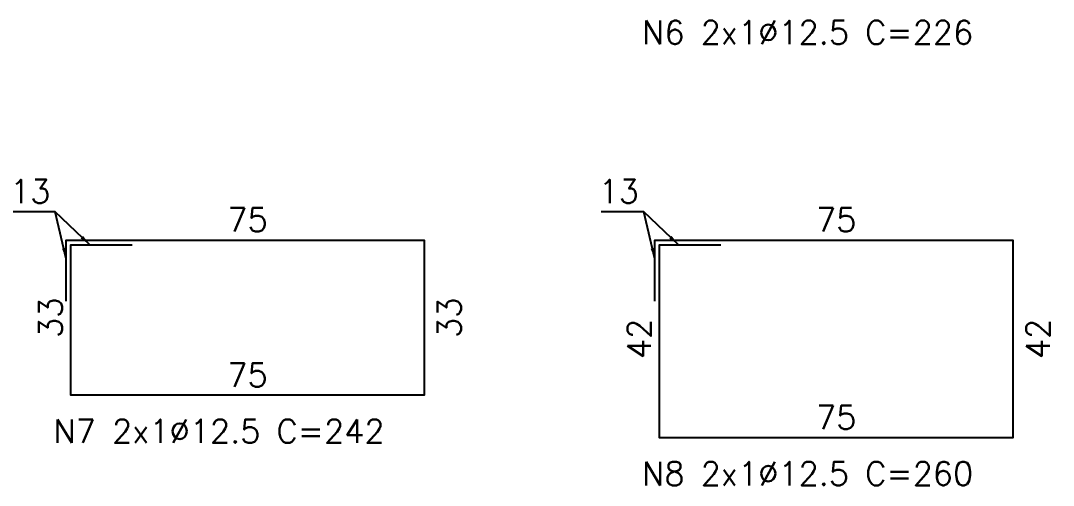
# Model space of a CAD drawing. Header units: centimetres. Extents: x 1658 to 19651, y 8294 to 11444.
# Drawn here: x 13008 to 13666, y 8839 to 9135 of the extents above; entities that cross this region are included whole.
import ezdxf

# ---------------------------------------------------------------- set-up
doc = ezdxf.new("R2010")
doc.units = ezdxf.units.CM
doc.header["$LTSCALE"] = 50
doc.header["$MEASUREMENT"] = 0
doc.header["$PDMODE"] = 67
for name, color, linetype in [('LINHA-01-PRECON', 1, 'Continuous'), ('LINHA-04-PRECON', 4, 'Continuous'), ('X1', 2, 'Continuous')]:
    doc.layers.add(name, color=color, linetype=linetype)
doc.styles.add('PRECON-ROMANS', font='romans.shx')
doc.styles.get("Standard").update_dxf_attribs({"font": 'romans.shx'})
doc.dimstyles.new('ESC75-25', dxfattribs={"dimscale": 0, "dimtxt": 15, "dimasz": 7, "dimexe": 7, "dimexo": 7, "dimgap": 5.5, "dimtad": 1, "dimdec": 1, "dimlfac": 0.333333, "dimdsep": 46, "dimtxsty": 'Standard', "dimblk": 'ARCHTICK', "dimcen": 0.1, "dimdle": 7, "dimclrd": 256, "dimclre": 256, "dimclrt": 2, "dimadec": 0, "dimazin": 0, "dimtfac": 1, "dimtdec": 1, "dimtix": 1, "dimtmove": 2, "dimatfit": 3, "dimfxl": 1, "dimarcsym": 0})
doc.dimstyles.new('ESC75-75', dxfattribs={"dimscale": 0, "dimtxt": 15, "dimasz": 7, "dimexe": 7, "dimexo": 7, "dimgap": 5.5, "dimtad": 1, "dimdec": 1, "dimdsep": 46, "dimtxsty": 'Standard', "dimblk": 'ARCHTICK', "dimcen": 0.1, "dimdle": 7, "dimclrd": 256, "dimclre": 256, "dimclrt": 2, "dimadec": 0, "dimazin": 0, "dimtfac": 1, "dimtdec": 1, "dimtix": 1, "dimtmove": 2, "dimatfit": 3, "dimfxl": 1, "dimarcsym": 0})

# ---------------------------------------------------------------- blocks, each defined once
blk = doc.blocks.new('*D279')
at = {"layer": 'Defpoints', "color": 0, "linetype": 'Continuous', "transparency": 16777216}
for p in [(13040.38, 8896.32), (13265.38, 8896.32), (13265.38, 8896.32)]:
    blk.add_point(p, dxfattribs=at)
at = {"layer": 'LINHA-01-PRECON', "color": 2, "linetype": 'Continuous', "transparency": 16777216, "insert": (13152.88, 8909.32), "char_height": 15, "attachment_point": 5}
blk.add_mtext('75', dxfattribs=at)
blk = doc.blocks.new('_ArchTick')
at = {"color": 0, "linetype": 'ByBlock', "const_width": 0.15}
blk.add_lwpolyline([(-0.5, -0.5), (0.5, 0.5)], dxfattribs=at)
blk = doc.blocks.new('*D280')
at = {"layer": 'Defpoints', "color": 0, "linetype": 'Continuous', "transparency": 16777216}
for p in [(13265.38, 8995.23), (13265.38, 8995.23), (13265.38, 8896.32)]:
    blk.add_point(p, dxfattribs=at)
at = {"layer": 'LINHA-01-PRECON', "color": 2, "linetype": 'Continuous', "transparency": 16777216, "insert": (13281.34, 8945.77), "char_height": 15, "attachment_point": 5, "rotation": 90}
blk.add_mtext('33', dxfattribs=at)
blk = doc.blocks.new('*D281')
at = {"layer": 'Defpoints', "color": 0, "linetype": 'Continuous', "transparency": 16777216}
for p in [(13040.38, 8995.23), (13040.38, 8995.23), (13265.38, 8995.23)]:
    blk.add_point(p, dxfattribs=at)
at = {"layer": 'LINHA-01-PRECON', "color": 2, "linetype": 'Continuous', "transparency": 16777216, "insert": (13152.88, 9008.23), "char_height": 15, "attachment_point": 5}
blk.add_mtext('75', dxfattribs=at)
blk = doc.blocks.new('*D282')
at = {"layer": 'Defpoints', "color": 0, "linetype": 'Continuous', "transparency": 16777216}
for p in [(13040.38, 8995.23), (13040.38, 8995.23), (13040.38, 8896.32)]:
    blk.add_point(p, dxfattribs=at)
at = {"layer": 'LINHA-01-PRECON', "color": 2, "linetype": 'Continuous', "transparency": 16777216, "insert": (13027.38, 8945.77), "char_height": 15, "attachment_point": 5, "rotation": 90}
blk.add_mtext('33', dxfattribs=at)
blk = doc.blocks.new('*D283')
at = {"layer": 'Defpoints', "color": 0, "linetype": 'Continuous', "transparency": 16777216}
for p in [(13415.28, 8869.3), (13640.28, 8869.3), (13640.28, 8869.3)]:
    blk.add_point(p, dxfattribs=at)
at = {"layer": 'LINHA-01-PRECON', "color": 2, "linetype": 'Continuous', "transparency": 16777216, "insert": (13527.78, 8882.3), "char_height": 15, "attachment_point": 5}
blk.add_mtext('75', dxfattribs=at)
blk = doc.blocks.new('*D284')
at = {"layer": 'Defpoints', "color": 0, "linetype": 'Continuous', "transparency": 16777216}
for p in [(13640.28, 8995.23), (13640.28, 8995.23), (13640.28, 8869.3)]:
    blk.add_point(p, dxfattribs=at)
at = {"layer": 'LINHA-01-PRECON', "color": 2, "linetype": 'Continuous', "transparency": 16777216, "insert": (13656.24, 8932.26), "char_height": 15, "attachment_point": 5, "rotation": 90}
blk.add_mtext('42', dxfattribs=at)
blk = doc.blocks.new('*D285')
at = {"layer": 'Defpoints', "color": 0, "linetype": 'Continuous', "transparency": 16777216}
for p in [(13415.28, 8995.23), (13415.28, 8995.23), (13640.28, 8995.23)]:
    blk.add_point(p, dxfattribs=at)
at = {"layer": 'LINHA-01-PRECON', "color": 2, "linetype": 'Continuous', "transparency": 16777216, "insert": (13527.78, 9008.23), "char_height": 15, "attachment_point": 5}
blk.add_mtext('75', dxfattribs=at)
blk = doc.blocks.new('*D286')
at = {"layer": 'Defpoints', "color": 0, "linetype": 'Continuous', "transparency": 16777216}
for p in [(13415.28, 8995.23), (13415.28, 8995.23), (13415.28, 8869.3)]:
    blk.add_point(p, dxfattribs=at)
at = {"layer": 'LINHA-01-PRECON', "color": 2, "linetype": 'Continuous', "transparency": 16777216, "insert": (13402.28, 8932.26), "char_height": 15, "attachment_point": 5, "rotation": 90}
blk.add_mtext('42', dxfattribs=at)

msp = doc.modelspace()

# ---------------------------------------------------------------- linework, layer by layer
at = {"layer": 'LINHA-04-PRECON'}
for points in [[(13037.38, 8956.23), (13037.38, 8995.23), (13265.38, 8995.23), (13265.38, 8896.32), (13040.38, 8896.32), (13040.38, 8992.23), (13079.38, 8992.23)], [(13412.28, 8956.23), (13412.28, 8995.23), (13640.28, 8995.23), (13640.28, 8869.3), (13415.28, 8869.3), (13415.28, 8992.23), (13454.28, 8992.23)]]:
    msp.add_lwpolyline(points, dxfattribs=at)

# ---------------------------------------------------------------- texts
at = {"layer": 'LINHA-01-PRECON', "color": 2, "linetype": 'Continuous', "char_height": 15, "attachment_point": 5}
for insert in [(13014.44, 9026.31), (13389.34, 9026.31)]:
    msp.add_mtext('13', dxfattribs=dict(at, insert=insert))
at = {"layer": 'X1', "style": 'PRECON-ROMANS'}
for s, p in [('N6 2x1%%C12.5 C=226', (13404.18, 9120.07)), ('N7 2x1%%C12.5 C=242', (13029.28, 8865.95)), ('N8 2x1%%C12.5 C=260', (13404.18, 8838.93))]:
    msp.add_text(s, height=15, dxfattribs=at).set_placement(p)

# ---------------------------------------------------------------- dimensions: what is measured, and where the dimension line sits
at = {"layer": 'LINHA-01-PRECON', "linetype": 'Continuous'}
for base, p1, p2, picture, middle in [((13040.38, 8995.23), (13265.38, 8995.23), (13040.38, 8995.23), '*D281', (13152.88, 9008.23)), ((13415.28, 8995.23), (13640.28, 8995.23), (13415.28, 8995.23), '*D285', (13527.78, 9008.23)), ((13265.38, 8896.32), (13040.38, 8896.32), (13265.38, 8896.32), '*D279', (13152.88, 8909.32)), ((13640.28, 8869.3), (13415.28, 8869.3), (13640.28, 8869.3), '*D283', (13527.78, 8882.3))]:
    dim = msp.add_linear_dim(base=base, p1=p1, p2=p2, dimstyle='ESC75-25', override={"dimscale": 1, "dimse1": 1, "dimse2": 1, "dimsd1": 1, "dimsd2": 1}, dxfattribs=at)
    dim.commit()
    dim.dimension.update_dxf_attribs({"geometry": picture, "text_midpoint": middle})
for base, p1, p2, picture, middle in [((13040.38, 8995.23), (13040.38, 8896.32), (13040.38, 8995.23), '*D282', (13027.38, 8945.77)), ((13415.28, 8995.23), (13415.28, 8869.3), (13415.28, 8995.23), '*D286', (13402.28, 8932.26))]:
    dim = msp.add_linear_dim(base=base, p1=p1, p2=p2, angle=90, dimstyle='ESC75-25', override={"dimscale": 1, "dimse1": 1, "dimse2": 1, "dimsd1": 1, "dimsd2": 1}, dxfattribs=at)
    dim.commit()
    dim.dimension.update_dxf_attribs({"geometry": picture, "text_midpoint": middle})
for base, p1, p2, picture, middle in [((13265.38, 8995.23), (13265.38, 8896.32), (13265.38, 8995.23), '*D280', (13281.34, 8945.77)), ((13640.28, 8995.23), (13640.28, 8869.3), (13640.28, 8995.23), '*D284', (13656.24, 8932.26))]:
    dim = msp.add_linear_dim(base=base, p1=p1, p2=p2, angle=90, dimstyle='ESC75-25', override={"dimscale": 1, "dimse1": 1, "dimse2": 1, "dimsd1": 1, "dimsd2": 1}, dxfattribs=at)
    dim.commit()
    dim.dimension.update_dxf_attribs({"geometry": picture, "text_midpoint": middle, "dimtype": 160})

# ---------------------------------------------------------------- leaders
for points in [[(13037.38, 8983.23), (13030.34, 9013.24), (13003.29, 9013.24)], [(13052.38, 8992.23), (13030.34, 9013.24)], [(13412.28, 8983.23), (13405.23, 9013.24), (13378.19, 9013.24)], [(13427.28, 8992.23), (13405.23, 9013.24)]]:
    msp.add_leader(points, dimstyle='ESC75-75', override={"dimscale": 1, "dimtad": 0}, dxfattribs=at)

doc.saveas('drawing.dxf')
